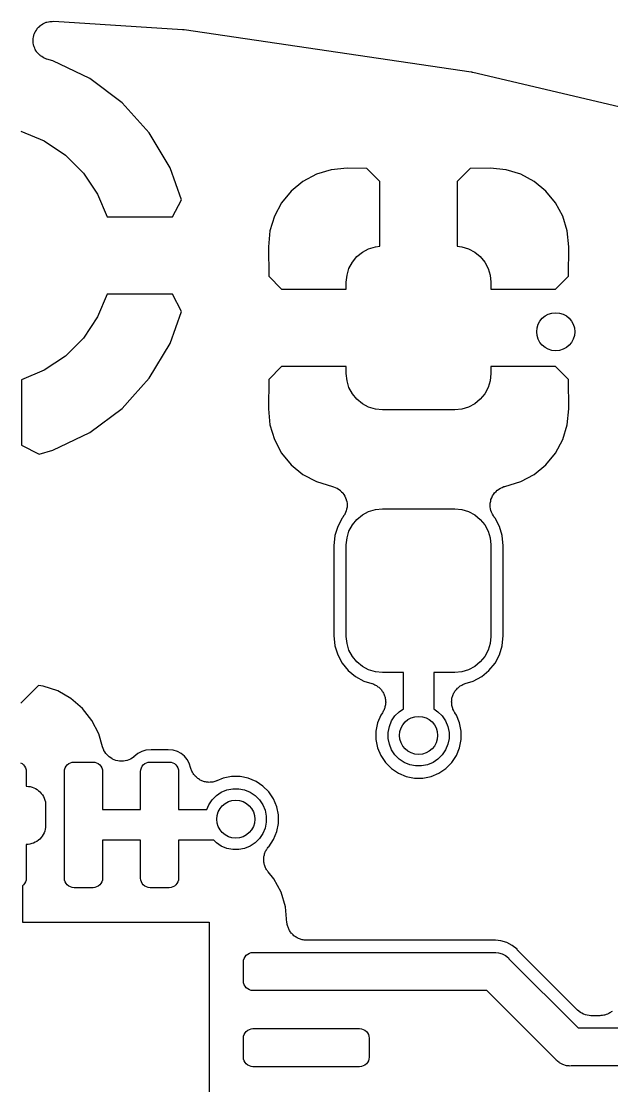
# Model space of a CAD drawing. Extents: x 115.8 to 161.5, y -138.1 to -92.5.
# Drawn here: x 139.99 to 143.87, y -99.45 to -92.46 of the extents above; entities that cross this region are included whole.
import ezdxf

# ---------------------------------------------------------------- set-up
doc = ezdxf.new("R2010")
doc.units = 0
doc.layers.add('BLACK', color=7, linetype='CONTINUOUS')

msp = doc.modelspace()

# ---------------------------------------------------------------- linework, layer by layer
at = {"layer": 'BLACK', "linetype": 'CONTINUOUS'}
for p, q in [((140.091, -92.5198), (140.096, -92.5113)), ((140.096, -92.5113), (140.097, -92.5096)), ((140.097, -92.5096), (140.099, -92.5077)), ((140.099, -92.5077), (140.106, -92.5006)), ((140.106, -92.5006), (140.113, -92.4932)), ((140.113, -92.4932), (140.115, -92.4918)), ((140.115, -92.4918), (140.116, -92.4902)), ((140.116, -92.4902), (140.125, -92.4846)), ((140.125, -92.4846), (140.133, -92.4788)), ((140.133, -92.4788), (140.135, -92.4778)), ((140.135, -92.4778), (140.137, -92.4765)), ((140.137, -92.4765), (140.146, -92.4727)), ((140.146, -92.4727), (140.156, -92.4685)), ((140.156, -92.4685), (140.158, -92.468)), ((140.158, -92.468), (140.16, -92.4671)), ((140.16, -92.4671), (140.17, -92.4652)), ((140.17, -92.4652), (140.18, -92.4629)), ((140.18, -92.4629), (140.182, -92.4628)), ((140.182, -92.4628), (140.184, -92.4623)), ((140.184, -92.4623), (140.194, -92.4624)), ((140.194, -92.4624), (140.205, -92.462)), ((140.205, -92.462), (141.051, -92.5152)), ((141.051, -92.5152), (141.052, -92.5154)), ((141.052, -92.5154), (141.057, -92.5161)), ((141.057, -92.5161), (141.061, -92.5163)), ((141.061, -92.5163), (142.946, -92.7947)), ((140.07, -92.5753), (140.072, -92.5654)), ((140.07, -92.5776), (140.07, -92.5753)), ((140.07, -92.5799), (140.07, -92.5776)), ((140.07, -92.59), (140.07, -92.5799)), ((140.072, -92.5654), (140.074, -92.5554)), ((140.074, -92.5554), (140.075, -92.5533)), ((140.075, -92.551), (140.079, -92.5417)), ((140.075, -92.5533), (140.075, -92.551)), ((140.079, -92.5417), (140.083, -92.5323)), ((140.083, -92.5323), (140.084, -92.5303)), ((140.084, -92.5303), (140.085, -92.5282)), ((140.085, -92.5282), (140.091, -92.5198)), ((140.07, -92.6001), (140.07, -92.59)), ((140.07, -92.6024), (140.07, -92.6001)), ((140.071, -92.6047), (140.07, -92.6024)), ((140.073, -92.6145), (140.071, -92.6047)), ((140.075, -92.6244), (140.073, -92.6145)), ((140.076, -92.6266), (140.075, -92.6244)), ((140.076, -92.6288), (140.076, -92.6266)), ((140.08, -92.6381), (140.076, -92.6288)), ((140.084, -92.6474), (140.08, -92.6381)), ((140.085, -92.6494), (140.084, -92.6474)), ((140.086, -92.6515), (140.085, -92.6494)), ((140.092, -92.6597), (140.086, -92.6515)), ((140.097, -92.6682), (140.092, -92.6597)), ((140.099, -92.6699), (140.097, -92.6682)), ((140.1, -92.6717), (140.099, -92.6699)), ((140.108, -92.6787), (140.1, -92.6717)), ((140.115, -92.6859), (140.108, -92.6787)), ((140.117, -92.6872), (140.115, -92.6859)), ((140.118, -92.6888), (140.117, -92.6872)), ((140.127, -92.6942), (140.118, -92.6888)), ((140.135, -92.7), (140.127, -92.6942)), ((140.137, -92.7009), (140.135, -92.7)), ((140.139, -92.7021), (140.137, -92.7009)), ((140.149, -92.7058), (140.139, -92.7021)), ((140.158, -92.7098), (140.149, -92.7058)), ((140.16, -92.7103), (140.158, -92.7098)), ((140.198, -92.7219), (140.16, -92.7103)), ((140.441, -92.8376), (140.198, -92.7219)), ((142.946, -92.7947), (142.948, -92.7949)), ((142.948, -92.7949), (142.952, -92.7961)), ((142.952, -92.7961), (142.956, -92.7966)), ((142.956, -92.7966), (144.713, -93.2086)), ((140.654, -92.9967), (140.441, -92.8376)), ((140.832, -93.1944), (140.654, -92.9967)), ((139.988, -93.1827), (140.143, -93.2467)), ((140.969, -93.423), (140.832, -93.1944)), ((140.143, -93.2467), (140.282, -93.3398)), ((140.282, -93.3398), (140.4, -93.4582)), ((141.043, -93.6332), (140.969, -93.423)), ((140.4, -93.4582), (140.493, -93.5974)), ((141.93, -93.4659), (141.841, -93.5131)), ((142.025, -93.4368), (141.93, -93.4659)), ((142.13, -93.4265), (142.025, -93.4368)), ((142.261, -93.4286), (142.13, -93.4265)), ((142.346, -93.5139), (142.261, -93.4286)), ((142.939, -93.4286), (142.854, -93.5139)), ((143.07, -93.4265), (142.939, -93.4286)), ((143.175, -93.4368), (143.07, -93.4265)), ((143.27, -93.4659), (143.175, -93.4368)), ((143.359, -93.5131), (143.27, -93.4659)), ((141.841, -93.5131), (141.764, -93.5766)), ((142.346, -93.9391), (142.346, -93.5139)), ((142.854, -93.5139), (142.854, -93.9391)), ((143.436, -93.5766), (143.359, -93.5131)), ((140.493, -93.5974), (140.555, -93.746)), ((140.984, -93.746), (141.043, -93.6332)), ((141.764, -93.5766), (141.701, -93.6539)), ((143.499, -93.6539), (143.436, -93.5766)), ((141.701, -93.6539), (141.653, -93.7422)), ((143.547, -93.7422), (143.499, -93.6539)), ((140.555, -93.746), (140.984, -93.746)), ((141.653, -93.7422), (141.624, -93.8379)), ((143.576, -93.8379), (143.547, -93.7422)), ((141.624, -93.8379), (141.614, -93.943)), ((143.586, -93.943), (143.576, -93.8379)), ((141.614, -93.943), (141.616, -94.136)), ((142.195, -94.0071), (142.231, -93.9775)), ((142.231, -93.9775), (142.272, -93.9556)), ((142.272, -93.9556), (142.316, -93.9421)), ((142.316, -93.9421), (142.346, -93.9391)), ((142.854, -93.9391), (142.884, -93.9421)), ((142.884, -93.9421), (142.928, -93.9556)), ((142.928, -93.9556), (142.969, -93.9775)), ((142.969, -93.9775), (143.005, -94.0071)), ((143.584, -94.136), (143.586, -93.943)), ((142.143, -94.0841), (142.165, -94.0431)), ((142.165, -94.0431), (142.195, -94.0071)), ((143.005, -94.0071), (143.035, -94.0431)), ((143.035, -94.0431), (143.057, -94.0841)), ((142.13, -94.1287), (142.143, -94.0841)), ((143.057, -94.0841), (143.07, -94.1287)), ((141.616, -94.136), (141.701, -94.221)), ((142.125, -94.175), (142.13, -94.1287)), ((142.125, -94.221), (142.125, -94.175)), ((143.07, -94.1287), (143.075, -94.175)), ((143.075, -94.175), (143.075, -94.221)), ((143.499, -94.221), (143.584, -94.136)), ((140.555, -94.254), (140.493, -94.4026)), ((140.984, -94.254), (140.555, -94.254)), ((141.043, -94.3668), (140.984, -94.254)), ((141.701, -94.221), (142.125, -94.221)), ((143.075, -94.221), (143.499, -94.221)), ((140.493, -94.4026), (140.4, -94.5418)), ((140.969, -94.577), (141.043, -94.3668)), ((140.4, -94.5418), (140.282, -94.6602)), ((140.832, -94.8056), (140.969, -94.577)), ((140.282, -94.6602), (140.143, -94.7533)), ((141.701, -94.729), (141.616, -94.814)), ((142.125, -94.729), (141.701, -94.729)), ((142.125, -94.775), (142.125, -94.729)), ((143.075, -94.729), (143.075, -94.775)), ((143.499, -94.729), (143.075, -94.729)), ((143.584, -94.814), (143.499, -94.729)), ((140.143, -94.7533), (139.994, -94.8148)), ((139.994, -94.8148), (139.994, -95.2436)), ((140.723, -94.9274), (140.832, -94.8056)), ((141.616, -94.814), (141.614, -95.007)), ((142.13, -94.8213), (142.125, -94.775)), ((142.143, -94.8659), (142.13, -94.8213)), ((143.07, -94.8213), (143.057, -94.8659)), ((143.075, -94.775), (143.07, -94.8213)), ((143.586, -95.007), (143.584, -94.814)), ((142.165, -94.9069), (142.143, -94.8659)), ((143.057, -94.8659), (143.035, -94.9069)), ((140.654, -95.0033), (140.723, -94.9275)), ((140.723, -94.9275), (140.723, -94.9274)), ((142.195, -94.9429), (142.165, -94.9069)), ((142.231, -94.9725), (142.195, -94.9429)), ((143.005, -94.9429), (142.969, -94.9725)), ((143.035, -94.9069), (143.005, -94.9429)), ((140.441, -95.1624), (140.654, -95.0033)), ((141.614, -95.007), (141.624, -95.1121)), ((142.272, -94.9944), (142.231, -94.9725)), ((142.316, -95.0079), (142.272, -94.9944)), ((142.362, -95.0125), (142.316, -95.0079)), ((142.838, -95.0125), (142.362, -95.0125)), ((142.884, -95.0079), (142.838, -95.0125)), ((142.928, -94.9944), (142.884, -95.0079)), ((142.969, -94.9725), (142.928, -94.9944)), ((143.576, -95.1121), (143.586, -95.007)), ((140.198, -95.2781), (140.441, -95.1624)), ((141.624, -95.1121), (141.653, -95.2078)), ((143.547, -95.2078), (143.576, -95.1121)), ((141.653, -95.2078), (141.701, -95.2961)), ((143.499, -95.2961), (143.547, -95.2078)), ((139.994, -95.2436), (140.11, -95.3048)), ((140.11, -95.3048), (140.198, -95.2781)), ((141.701, -95.2961), (141.764, -95.3734)), ((143.436, -95.3734), (143.499, -95.2961)), ((141.764, -95.3734), (141.841, -95.4369)), ((143.359, -95.4369), (143.436, -95.3734)), ((141.841, -95.4369), (141.93, -95.4841)), ((143.27, -95.4841), (143.359, -95.4369)), ((141.93, -95.4841), (142.035, -95.5161)), ((142.035, -95.5161), (142.041, -95.5174)), ((142.041, -95.5174), (142.042, -95.5175)), ((142.042, -95.5175), (142.042, -95.5176)), ((142.042, -95.5176), (142.053, -95.5224)), ((143.137, -95.5262), (143.149, -95.5216)), ((143.149, -95.5216), (143.16, -95.517)), ((143.16, -95.5169), (143.166, -95.5158)), ((143.16, -95.517), (143.16, -95.5169)), ((143.16, -95.517), (143.16, -95.517)), ((143.166, -95.5158), (143.27, -95.4841)), ((142.053, -95.5224), (142.064, -95.5271)), ((142.064, -95.5271), (142.064, -95.5272)), ((142.064, -95.5272), (142.065, -95.5273)), ((142.065, -95.5273), (142.075, -95.5342)), ((142.075, -95.5342), (142.085, -95.541)), ((142.085, -95.541), (142.085, -95.5412)), ((142.085, -95.5412), (142.085, -95.5414)), ((142.085, -95.5414), (142.094, -95.55)), ((142.094, -95.55), (142.102, -95.5586)), ((142.102, -95.5586), (142.102, -95.5589)), ((142.102, -95.5589), (142.103, -95.5591)), ((142.103, -95.5591), (142.109, -95.5691)), ((142.109, -95.5691), (142.116, -95.5793)), ((142.116, -95.5793), (142.116, -95.5796)), ((142.116, -95.5796), (142.116, -95.5798)), ((142.116, -95.5798), (142.121, -95.5909)), ((142.121, -95.5909), (142.125, -95.6023)), ((143.075, -95.6006), (143.08, -95.5895)), ((143.08, -95.5895), (143.085, -95.5783)), ((143.085, -95.5778), (143.092, -95.5676)), ((143.085, -95.578), (143.085, -95.5778)), ((143.085, -95.5783), (143.085, -95.578)), ((143.092, -95.5676), (143.099, -95.5577)), ((143.099, -95.5573), (143.108, -95.5487)), ((143.099, -95.5575), (143.099, -95.5573)), ((143.099, -95.5577), (143.099, -95.5575)), ((143.108, -95.5487), (143.116, -95.5402)), ((143.116, -95.5401), (143.117, -95.5399)), ((143.116, -95.5402), (143.116, -95.5401)), ((143.117, -95.5399), (143.127, -95.5332)), ((143.127, -95.5332), (143.137, -95.5265)), ((143.137, -95.5264), (143.137, -95.5262)), ((143.137, -95.5265), (143.137, -95.5264)), ((142.125, -95.6023), (142.125, -95.6026)), ((142.125, -95.6026), (142.125, -95.6028)), ((142.125, -95.6028), (142.128, -95.6144)), ((142.13, -95.652), (142.127, -95.6638)), ((142.128, -95.6144), (142.13, -95.6266)), ((142.13, -95.6266), (142.13, -95.6269)), ((142.13, -95.6269), (142.13, -95.6272)), ((142.13, -95.6272), (142.13, -95.6392)), ((142.13, -95.6392), (142.13, -95.6514)), ((142.13, -95.6514), (142.13, -95.6517)), ((142.13, -95.6517), (142.13, -95.652)), ((143.07, -95.6248), (143.073, -95.6131)), ((143.07, -95.6251), (143.07, -95.6248)), ((143.07, -95.6254), (143.07, -95.6251)), ((143.07, -95.6376), (143.07, -95.6254)), ((143.07, -95.6496), (143.07, -95.6376)), ((143.07, -95.6499), (143.07, -95.6496)), ((143.07, -95.6502), (143.07, -95.6499)), ((143.072, -95.6621), (143.07, -95.6502)), ((143.073, -95.6131), (143.075, -95.6011)), ((143.075, -95.6009), (143.075, -95.6006)), ((143.075, -95.6011), (143.075, -95.6009)), ((142.098, -95.7234), (142.069, -95.7783)), ((142.102, -95.7192), (142.098, -95.7234)), ((142.108, -95.7092), (142.102, -95.7192)), ((142.115, -95.6991), (142.108, -95.7092)), ((142.12, -95.6875), (142.115, -95.6986)), ((142.115, -95.6986), (142.115, -95.6988)), ((142.115, -95.6988), (142.115, -95.6991)), ((142.125, -95.6762), (142.12, -95.6875)), ((142.127, -95.6638), (142.125, -95.6757)), ((142.125, -95.6757), (142.125, -95.6759)), ((142.125, -95.6759), (142.125, -95.6762)), ((142.195, -95.7321), (142.231, -95.7025)), ((142.231, -95.7025), (142.272, -95.6806)), ((142.272, -95.6806), (142.316, -95.6671)), ((142.316, -95.6671), (142.362, -95.6625)), ((142.362, -95.6625), (142.838, -95.6625)), ((142.838, -95.6625), (142.884, -95.6671)), ((142.884, -95.6671), (142.928, -95.6806)), ((142.928, -95.6806), (142.969, -95.7025)), ((142.969, -95.7025), (143.005, -95.7321)), ((143.075, -95.674), (143.072, -95.6621)), ((143.075, -95.6743), (143.075, -95.674)), ((143.075, -95.6745), (143.075, -95.6743)), ((143.079, -95.6856), (143.075, -95.6745)), ((143.084, -95.697), (143.079, -95.6856)), ((143.084, -95.6972), (143.084, -95.697)), ((143.084, -95.6975), (143.084, -95.6972)), ((143.091, -95.7076), (143.084, -95.6975)), ((143.097, -95.7178), (143.091, -95.7076)), ((143.098, -95.7182), (143.097, -95.7178)), ((143.098, -95.7183), (143.098, -95.7182)), ((143.098, -95.7182), (143.098, -95.7182)), ((143.098, -95.7192), (143.098, -95.7183)), ((143.102, -95.7234), (143.098, -95.7192)), ((143.131, -95.7783), (143.102, -95.7234)), ((142.069, -95.7783), (142.051, -95.838)), ((142.143, -95.8091), (142.165, -95.7681)), ((142.165, -95.7681), (142.195, -95.7321)), ((143.005, -95.7321), (143.035, -95.7681)), ((143.035, -95.7681), (143.057, -95.8091)), ((143.149, -95.838), (143.131, -95.7783)), ((142.051, -95.838), (142.044, -95.9062)), ((142.125, -95.9), (142.13, -95.8537)), ((142.13, -95.8537), (142.143, -95.8091)), ((143.057, -95.8091), (143.07, -95.8537)), ((143.07, -95.8537), (143.075, -95.9)), ((143.156, -95.9062), (143.149, -95.838)), ((142.044, -95.9062), (142.044, -96.4938)), ((142.125, -96.5), (142.125, -95.9)), ((143.075, -95.9), (143.075, -96.5)), ((143.156, -96.4938), (143.156, -95.9062)), ((142.044, -96.4938), (142.051, -96.562)), ((142.13, -96.5463), (142.125, -96.5)), ((143.075, -96.5), (143.07, -96.5463)), ((143.149, -96.562), (143.156, -96.4938)), ((142.051, -96.562), (142.069, -96.6216)), ((142.143, -96.5909), (142.13, -96.5463)), ((143.07, -96.5463), (143.057, -96.5909)), ((143.131, -96.6216), (143.149, -96.562)), ((142.069, -96.6216), (142.098, -96.6766)), ((142.165, -96.6319), (142.143, -96.5909)), ((142.195, -96.6679), (142.165, -96.6319)), ((143.035, -96.6319), (143.005, -96.6679)), ((143.057, -96.5909), (143.035, -96.6319)), ((143.102, -96.6766), (143.131, -96.6216)), ((142.098, -96.6766), (142.138, -96.7248)), ((142.231, -96.6975), (142.195, -96.6679)), ((142.272, -96.7194), (142.231, -96.6975)), ((142.969, -96.6975), (142.928, -96.7194)), ((143.005, -96.6679), (142.969, -96.6975)), ((143.062, -96.7248), (143.102, -96.6766)), ((142.138, -96.7248), (142.186, -96.7643)), ((142.186, -96.7643), (142.241, -96.7937)), ((142.316, -96.7329), (142.272, -96.7194)), ((142.362, -96.7375), (142.316, -96.7329)), ((142.5, -96.7375), (142.362, -96.7375)), ((142.5, -96.9763), (142.5, -96.7375)), ((142.838, -96.7375), (142.7, -96.7375)), ((142.7, -96.7375), (142.7, -96.9763)), ((142.884, -96.7329), (142.838, -96.7375)), ((142.928, -96.7194), (142.884, -96.7329)), ((142.959, -96.7937), (143.014, -96.7643)), ((143.014, -96.7643), (143.062, -96.7248)), ((140.105, -96.8232), (139.99, -96.9386)), ((140.136, -96.8269), (140.105, -96.8232)), ((140.231, -96.858), (140.136, -96.8269)), ((142.241, -96.7937), (142.294, -96.8097)), ((142.294, -96.8097), (142.295, -96.8102)), ((142.295, -96.8102), (142.301, -96.8125)), ((142.301, -96.8125), (142.306, -96.8143)), ((142.306, -96.8143), (142.312, -96.8174)), ((142.312, -96.8174), (142.318, -96.82)), ((142.318, -96.82), (142.323, -96.8233)), ((142.323, -96.8233), (142.328, -96.8261)), ((142.328, -96.8261), (142.333, -96.8303)), ((142.333, -96.8303), (142.338, -96.834)), ((142.338, -96.834), (142.343, -96.8382)), ((142.343, -96.8382), (142.347, -96.842)), ((142.347, -96.842), (142.351, -96.8471)), ((142.351, -96.8471), (142.356, -96.8518)), ((142.845, -96.8504), (142.85, -96.8457)), ((142.85, -96.8457), (142.854, -96.8407)), ((142.854, -96.8407), (142.859, -96.837)), ((142.859, -96.837), (142.863, -96.8329)), ((142.863, -96.8329), (142.868, -96.8293)), ((142.868, -96.8293), (142.873, -96.8251)), ((142.873, -96.8251), (142.879, -96.8224)), ((142.879, -96.8224), (142.884, -96.8192)), ((142.884, -96.8192), (142.89, -96.8166)), ((142.89, -96.8166), (142.895, -96.8136)), ((142.895, -96.8136), (142.901, -96.8119)), ((142.901, -96.8119), (142.906, -96.8097)), ((142.906, -96.8097), (142.959, -96.7937)), ((140.318, -96.9072), (140.231, -96.858)), ((140.394, -96.9725), (140.318, -96.9072)), ((142.356, -96.8518), (142.359, -96.8567)), ((142.359, -96.8567), (142.363, -96.8612)), ((142.363, -96.8612), (142.366, -96.867)), ((142.366, -96.867), (142.369, -96.8725)), ((142.369, -96.8725), (142.372, -96.8779)), ((142.372, -96.8779), (142.374, -96.8831)), ((142.374, -96.8831), (142.376, -96.8894)), ((142.376, -96.8894), (142.379, -96.8955)), ((142.379, -96.8955), (142.38, -96.9013)), ((142.38, -96.9013), (142.381, -96.9069)), ((142.381, -96.9069), (142.382, -96.9134)), ((142.382, -96.9134), (142.383, -96.9199)), ((142.817, -96.9181), (142.818, -96.9117)), ((142.817, -96.924), (142.817, -96.9181)), ((142.818, -96.9117), (142.819, -96.9051)), ((142.819, -96.9051), (142.821, -96.8996)), ((142.821, -96.8996), (142.822, -96.8938)), ((142.822, -96.8938), (142.824, -96.8878)), ((142.824, -96.8878), (142.826, -96.8815)), ((142.826, -96.8815), (142.829, -96.8763)), ((142.829, -96.8763), (142.832, -96.871)), ((142.832, -96.871), (142.835, -96.8655)), ((142.835, -96.8655), (142.838, -96.8597)), ((142.838, -96.8597), (142.842, -96.8552)), ((142.842, -96.8552), (142.845, -96.8504)), ((140.456, -97.0513), (140.394, -96.9725)), ((142.371, -96.9857), (142.368, -96.9918)), ((142.374, -96.9799), (142.371, -96.9857)), ((142.376, -96.9743), (142.374, -96.9799)), ((142.378, -96.9689), (142.376, -96.9743)), ((142.379, -96.9625), (142.378, -96.9689)), ((142.381, -96.9562), (142.379, -96.9625)), ((142.382, -96.9504), (142.381, -96.9562)), ((142.383, -96.9447), (142.382, -96.9504)), ((142.383, -96.9199), (142.383, -96.9257)), ((142.383, -96.9257), (142.384, -96.9315)), ((142.384, -96.9315), (142.383, -96.9381)), ((142.383, -96.9381), (142.383, -96.9447)), ((142.473, -96.9946), (142.5, -96.9763)), ((142.7, -96.9763), (142.727, -96.9946)), ((142.816, -96.9298), (142.817, -96.924)), ((142.817, -96.9363), (142.816, -96.9298)), ((142.817, -96.9429), (142.817, -96.9363)), ((142.818, -96.9486), (142.817, -96.9429)), ((142.818, -96.9545), (142.818, -96.9486)), ((142.82, -96.9608), (142.818, -96.9545)), ((142.822, -96.9672), (142.82, -96.9608)), ((142.824, -96.9726), (142.822, -96.9672)), ((142.825, -96.9783), (142.824, -96.9726)), ((142.828, -96.9841), (142.825, -96.9783)), ((142.831, -96.9902), (142.828, -96.9841)), ((140.501, -97.1406), (140.456, -97.0513)), ((142.352, -97.0174), (142.331, -97.0683)), ((142.362, -97.0018), (142.352, -97.0174)), ((142.365, -96.9966), (142.362, -97.0018)), ((142.368, -96.9918), (142.365, -96.9966)), ((142.408, -97.0917), (142.423, -97.0553)), ((142.423, -97.0553), (142.445, -97.0225)), ((142.445, -97.0225), (142.473, -96.9946)), ((142.727, -96.9946), (142.755, -97.0225)), ((142.755, -97.0225), (142.777, -97.0553)), ((142.777, -97.0553), (142.792, -97.0917)), ((142.834, -96.9951), (142.831, -96.9902)), ((142.837, -97.0003), (142.834, -96.9951)), ((142.838, -97.0018), (142.837, -97.0003)), ((142.848, -97.0174), (142.838, -97.0018)), ((142.869, -97.0683), (142.848, -97.0174)), ((142.331, -97.0683), (142.32, -97.1224)), ((142.32, -97.1224), (142.32, -97.1776)), ((142.4, -97.1303), (142.408, -97.0917)), ((142.792, -97.0917), (142.8, -97.1303)), ((142.88, -97.1224), (142.869, -97.0683)), ((142.88, -97.1776), (142.88, -97.1224)), ((140.524, -97.2244), (140.501, -97.1406)), ((142.32, -97.1776), (142.331, -97.2317)), ((142.4, -97.1697), (142.4, -97.1303)), ((142.408, -97.2083), (142.4, -97.1697)), ((142.8, -97.1697), (142.792, -97.2083)), ((142.8, -97.1303), (142.8, -97.1697)), ((142.869, -97.2317), (142.88, -97.1776)), ((140.525, -97.2251), (140.524, -97.2244)), ((140.525, -97.2259), (140.525, -97.2251)), ((140.529, -97.2367), (140.525, -97.2259)), ((140.533, -97.2476), (140.529, -97.2367)), ((140.534, -97.2482), (140.533, -97.2476)), ((140.534, -97.2489), (140.534, -97.2482)), ((140.54, -97.2587), (140.534, -97.2489)), ((140.547, -97.2685), (140.54, -97.2587)), ((140.547, -97.269), (140.547, -97.2685)), ((140.758, -97.2687), (140.731, -97.2913)), ((140.783, -97.2555), (140.758, -97.2687)), ((140.81, -97.2474), (140.783, -97.2555)), ((140.844, -97.244), (140.81, -97.2474)), ((140.956, -97.244), (140.844, -97.244)), ((140.99, -97.2474), (140.956, -97.244)), ((141.017, -97.2555), (140.99, -97.2474)), ((141.042, -97.2687), (141.017, -97.2555)), ((141.064, -97.2865), (141.042, -97.2687)), ((142.331, -97.2317), (142.352, -97.2826)), ((142.423, -97.2447), (142.408, -97.2083)), ((142.445, -97.2775), (142.423, -97.2447)), ((142.777, -97.2447), (142.755, -97.2775)), ((142.792, -97.2083), (142.777, -97.2447)), ((142.848, -97.2826), (142.869, -97.2317)), ((139.986, -97.3298), (139.997, -97.3355)), ((139.997, -97.3355), (140.007, -97.3433)), ((140.293, -97.3433), (140.303, -97.3355)), ((140.303, -97.3355), (140.314, -97.3298)), ((140.314, -97.3298), (140.325, -97.3262)), ((140.325, -97.3262), (140.338, -97.325)), ((140.338, -97.325), (140.463, -97.325)), ((140.463, -97.325), (140.475, -97.3262)), ((140.475, -97.3262), (140.486, -97.3298)), ((140.486, -97.3298), (140.497, -97.3355)), ((140.497, -97.3355), (140.507, -97.3433)), ((140.547, -97.2697), (140.547, -97.269)), ((140.556, -97.278), (140.547, -97.2697)), ((140.564, -97.2865), (140.556, -97.278)), ((140.564, -97.2869), (140.564, -97.2865)), ((140.565, -97.2874), (140.564, -97.2869)), ((140.566, -97.2886), (140.565, -97.2874)), ((140.569, -97.2913), (140.566, -97.2886)), ((140.579, -97.2979), (140.569, -97.2913)), ((140.589, -97.3046), (140.579, -97.2979)), ((140.59, -97.3048), (140.589, -97.3046)), ((140.59, -97.3051), (140.59, -97.3048)), ((140.601, -97.3096), (140.59, -97.3051)), ((140.612, -97.3143), (140.601, -97.3096)), ((140.612, -97.3144), (140.612, -97.3143)), ((140.613, -97.3146), (140.612, -97.3144)), ((140.625, -97.3169), (140.613, -97.3146)), ((140.636, -97.3194), (140.625, -97.3169)), ((140.637, -97.3194), (140.636, -97.3194)), ((140.637, -97.3195), (140.637, -97.3194)), ((140.649, -97.3195), (140.637, -97.3195)), ((140.661, -97.3197), (140.649, -97.3195)), ((140.662, -97.3196), (140.661, -97.3197)), ((140.674, -97.3173), (140.662, -97.3196)), ((140.662, -97.3196), (140.662, -97.3196)), ((140.685, -97.3151), (140.674, -97.3173)), ((140.686, -97.3149), (140.685, -97.3151)), ((140.697, -97.3103), (140.686, -97.3148)), ((140.686, -97.3148), (140.686, -97.3149)), ((140.708, -97.3059), (140.697, -97.3103)), ((140.709, -97.3056), (140.708, -97.3059)), ((140.719, -97.2989), (140.709, -97.3054)), ((140.709, -97.3054), (140.709, -97.3056)), ((140.729, -97.2924), (140.719, -97.2989)), ((140.73, -97.2918), (140.729, -97.2924)), ((140.731, -97.2913), (140.73, -97.2918)), ((140.73, -97.2918), (140.73, -97.2918)), ((140.73, -97.2918), (140.73, -97.2918)), ((140.793, -97.3433), (140.803, -97.3355)), ((140.803, -97.3355), (140.814, -97.3298)), ((140.814, -97.3298), (140.825, -97.3262)), ((140.825, -97.3262), (140.838, -97.325)), ((140.838, -97.325), (140.963, -97.325)), ((140.963, -97.325), (140.975, -97.3262)), ((140.975, -97.3262), (140.986, -97.3298)), ((140.986, -97.3298), (140.997, -97.3355)), ((140.997, -97.3355), (141.007, -97.3433)), ((141.081, -97.3081), (141.064, -97.2865)), ((141.095, -97.3328), (141.081, -97.3081)), ((141.105, -97.3681), (141.095, -97.3328)), ((142.352, -97.2826), (142.383, -97.3285)), ((142.383, -97.3285), (142.422, -97.3675)), ((142.473, -97.3053), (142.445, -97.2775)), ((142.505, -97.3272), (142.473, -97.3053)), ((142.542, -97.3423), (142.505, -97.3272)), ((142.695, -97.3272), (142.658, -97.3423)), ((142.727, -97.3053), (142.695, -97.3272)), ((142.755, -97.2775), (142.727, -97.3053)), ((142.778, -97.3675), (142.817, -97.3285)), ((142.817, -97.3285), (142.848, -97.2826)), ((140.007, -97.3433), (140.014, -97.3528)), ((140.014, -97.3528), (140.02, -97.3636)), ((140.02, -97.3636), (140.024, -97.3753)), ((140.024, -97.3753), (140.025, -97.3875)), ((140.025, -97.3875), (140.025, -97.4835)), ((140.275, -97.3875), (140.276, -97.3753)), ((140.275, -98.0875), (140.275, -97.3875)), ((140.276, -97.3753), (140.28, -97.3636)), ((140.28, -97.3636), (140.286, -97.3528)), ((140.286, -97.3528), (140.293, -97.3433)), ((140.507, -97.3433), (140.514, -97.3528)), ((140.514, -97.3528), (140.52, -97.3636)), ((140.52, -97.3636), (140.524, -97.3753)), ((140.524, -97.3753), (140.525, -97.3875)), ((140.525, -97.3875), (140.525, -97.6375)), ((140.775, -97.3875), (140.776, -97.3753)), ((140.775, -97.6375), (140.775, -97.3875)), ((140.776, -97.3753), (140.78, -97.3636)), ((140.78, -97.3636), (140.786, -97.3528)), ((140.786, -97.3528), (140.793, -97.3433)), ((141.007, -97.3433), (141.014, -97.3528)), ((141.014, -97.3528), (141.02, -97.3636)), ((141.02, -97.3636), (141.024, -97.3753)), ((141.024, -97.3753), (141.025, -97.3875)), ((141.025, -97.3875), (141.025, -97.6375)), ((141.107, -97.3734), (141.105, -97.3681)), ((141.109, -97.379), (141.107, -97.3734)), ((141.112, -97.3849), (141.109, -97.379)), ((141.115, -97.391), (141.112, -97.3849)), ((141.118, -97.3958), (141.115, -97.391)), ((141.121, -97.401), (141.118, -97.3958)), ((141.125, -97.4061), (141.121, -97.401)), ((141.128, -97.4116), (141.125, -97.4061)), ((142.422, -97.3675), (142.467, -97.3981)), ((142.467, -97.3981), (142.518, -97.4192)), ((142.58, -97.35), (142.542, -97.3423)), ((142.62, -97.35), (142.58, -97.35)), ((142.658, -97.3423), (142.62, -97.35)), ((142.682, -97.4192), (142.733, -97.3981)), ((142.733, -97.3981), (142.778, -97.3675)), ((141.133, -97.4157), (141.128, -97.4116)), ((141.136, -97.4202), (141.133, -97.4157)), ((141.141, -97.4245), (141.136, -97.4202)), ((141.146, -97.4292), (141.141, -97.4245)), ((141.151, -97.4324), (141.146, -97.4292)), ((141.155, -97.4361), (141.151, -97.4324)), ((141.161, -97.4393), (141.155, -97.4361)), ((141.166, -97.443), (141.161, -97.4393)), ((141.172, -97.4453), (141.166, -97.443)), ((141.177, -97.448), (141.172, -97.4453)), ((141.183, -97.45), (141.177, -97.448)), ((141.189, -97.4526), (141.183, -97.45)), ((141.195, -97.4538), (141.189, -97.4526)), ((141.201, -97.4555), (141.195, -97.4538)), ((141.207, -97.4562), (141.201, -97.4555)), ((141.214, -97.4576), (141.207, -97.4562)), ((141.219, -97.4576), (141.214, -97.4576)), ((141.225, -97.4582), (141.219, -97.4576)), ((141.232, -97.4577), (141.225, -97.4582)), ((141.238, -97.4577), (141.232, -97.4577)), ((141.244, -97.4566), (141.238, -97.4577)), ((141.25, -97.4561), (141.244, -97.4566)), ((141.256, -97.4543), (141.25, -97.4561)), ((141.263, -97.453), (141.256, -97.4543)), ((141.268, -97.4508), (141.263, -97.453)), ((141.274, -97.4492), (141.268, -97.4508)), ((141.275, -97.4486), (141.274, -97.4492)), ((141.318, -97.4308), (141.275, -97.4486)), ((141.372, -97.42), (141.318, -97.4308)), ((141.428, -97.42), (141.372, -97.42)), ((141.482, -97.4308), (141.428, -97.42)), ((141.533, -97.4519), (141.482, -97.4308)), ((141.578, -97.4825), (141.533, -97.4519)), ((142.518, -97.4192), (142.572, -97.43)), ((142.572, -97.43), (142.628, -97.43)), ((142.628, -97.43), (142.682, -97.4192)), ((140.025, -97.4835), (140.026, -97.4835)), ((140.026, -97.4835), (140.026, -97.4835)), ((140.026, -97.4835), (140.026, -97.4835)), ((140.026, -97.4835), (140.027, -97.4835)), ((140.027, -97.4835), (140.039, -97.4848)), ((140.039, -97.4848), (140.051, -97.4861)), ((140.051, -97.4861), (140.051, -97.4862)), ((140.051, -97.4862), (140.051, -97.4863)), ((140.051, -97.4863), (140.063, -97.4899)), ((140.063, -97.4899), (140.074, -97.4934)), ((140.074, -97.4934), (140.075, -97.4936)), ((140.075, -97.4936), (140.075, -97.4938)), ((140.075, -97.4938), (140.085, -97.4995)), ((140.085, -97.4995), (140.096, -97.5052)), ((140.096, -97.5052), (140.096, -97.5055)), ((140.096, -97.5055), (140.097, -97.5057)), ((140.097, -97.5057), (140.106, -97.5134)), ((140.106, -97.5134), (140.115, -97.521)), ((140.115, -97.521), (140.115, -97.5214)), ((140.115, -97.5214), (140.116, -97.5216)), ((140.116, -97.5216), (140.123, -97.531)), ((140.123, -97.531), (140.131, -97.5402)), ((140.131, -97.5402), (140.131, -97.5406)), ((140.131, -97.5406), (140.131, -97.541)), ((140.131, -97.541), (140.137, -97.5516)), ((141.245, -97.5725), (141.273, -97.5446)), ((141.273, -97.5446), (141.305, -97.5228)), ((141.305, -97.5228), (141.342, -97.5077)), ((141.342, -97.5077), (141.38, -97.5)), ((141.38, -97.5), (141.42, -97.5)), ((141.42, -97.5), (141.458, -97.5077)), ((141.458, -97.5077), (141.495, -97.5228)), ((141.495, -97.5228), (141.527, -97.5446)), ((141.527, -97.5446), (141.555, -97.5725)), ((141.617, -97.5215), (141.578, -97.4825)), ((141.648, -97.5674), (141.617, -97.5215)), ((140.137, -97.5516), (140.142, -97.5621)), ((140.142, -97.5621), (140.143, -97.5625)), ((140.143, -97.5625), (140.143, -97.5629)), ((140.143, -97.5629), (140.146, -97.5744)), ((140.146, -97.5744), (140.15, -97.5858)), ((140.15, -97.5858), (140.15, -97.5863)), ((140.15, -97.5863), (140.15, -97.5867)), ((140.15, -97.5867), (140.151, -97.5986)), ((140.151, -97.5986), (140.152, -97.6105)), ((140.152, -97.6105), (140.152, -97.7395)), ((141.209, -97.6375), (141.223, -97.6053)), ((141.223, -97.6053), (141.245, -97.5725)), ((141.555, -97.5725), (141.577, -97.6053)), ((141.577, -97.6053), (141.592, -97.6417)), ((141.669, -97.6183), (141.648, -97.5674)), ((140.525, -97.6375), (140.775, -97.6375)), ((141.025, -97.6375), (141.209, -97.6375)), ((141.592, -97.6417), (141.6, -97.6803)), ((141.6, -97.6803), (141.6, -97.7197)), ((141.68, -97.6724), (141.669, -97.6183)), ((141.68, -97.7276), (141.68, -97.6724)), ((140.151, -97.7539), (140.149, -97.7657)), ((140.152, -97.7413), (140.151, -97.7539)), ((140.152, -97.7395), (140.152, -97.7411)), ((140.152, -97.7411), (140.152, -97.7411)), ((140.152, -97.7411), (140.152, -97.7411)), ((140.152, -97.7411), (140.152, -97.7413)), ((141.6, -97.7197), (141.592, -97.7583)), ((141.669, -97.7817), (141.68, -97.7276)), ((140.122, -97.8206), (140.114, -97.8301)), ((140.13, -97.8112), (140.122, -97.8206)), ((140.136, -97.8006), (140.13, -97.8111)), ((140.13, -97.8111), (140.13, -97.8112)), ((140.13, -97.8112), (140.13, -97.8112)), ((140.142, -97.7895), (140.136, -97.8006)), ((140.146, -97.7776), (140.142, -97.7894)), ((140.142, -97.7894), (140.142, -97.7894)), ((140.142, -97.7894), (140.142, -97.7895)), ((140.149, -97.7659), (140.146, -97.7776)), ((140.149, -97.7657), (140.149, -97.7658)), ((140.149, -97.7658), (140.149, -97.7659)), ((141.555, -97.8275), (141.527, -97.8554)), ((141.577, -97.7947), (141.555, -97.8275)), ((141.592, -97.7583), (141.577, -97.7947)), ((141.648, -97.8326), (141.669, -97.7817)), ((140.037, -97.8653), (140.025, -97.8664)), ((140.025, -97.8664), (140.025, -98.0875)), ((140.049, -97.8642), (140.037, -97.8653)), ((140.061, -97.8606), (140.049, -97.8642)), ((140.049, -97.8642), (140.049, -97.8642)), ((140.049, -97.8642), (140.049, -97.8642)), ((140.073, -97.8572), (140.061, -97.8606)), ((140.084, -97.8514), (140.073, -97.8572)), ((140.073, -97.8572), (140.073, -97.8572)), ((140.073, -97.8572), (140.073, -97.8572)), ((140.095, -97.8458), (140.084, -97.8514)), ((140.104, -97.838), (140.095, -97.8457)), ((140.095, -97.8457), (140.095, -97.8457)), ((140.095, -97.8457), (140.095, -97.8458)), ((140.114, -97.8302), (140.104, -97.838)), ((140.114, -97.8301), (140.114, -97.8302)), ((140.114, -97.8302), (140.114, -97.8302)), ((140.775, -97.8375), (140.525, -97.8375)), ((140.525, -97.8375), (140.525, -98.0875)), ((140.775, -98.0875), (140.775, -97.8375)), ((141.255, -97.8375), (141.025, -97.8375)), ((141.025, -97.8375), (141.025, -98.0875)), ((141.273, -97.8554), (141.255, -97.8375)), ((141.305, -97.8772), (141.273, -97.8554)), ((141.342, -97.8923), (141.305, -97.8772)), ((141.38, -97.9), (141.342, -97.8923)), ((141.458, -97.8923), (141.42, -97.9)), ((141.495, -97.8772), (141.458, -97.8923)), ((141.527, -97.8554), (141.495, -97.8772)), ((141.602, -97.8997), (141.605, -97.8947)), ((141.605, -97.8947), (141.609, -97.8895)), ((141.609, -97.8895), (141.613, -97.884)), ((141.613, -97.884), (141.616, -97.8808)), ((141.616, -97.8808), (141.648, -97.8326)), ((141.42, -97.9), (141.38, -97.9)), ((141.583, -97.9649), (141.584, -97.9582)), ((141.584, -97.9706), (141.583, -97.9649)), ((141.584, -97.9516), (141.585, -97.9459)), ((141.584, -97.9582), (141.584, -97.9516)), ((141.585, -97.9459), (141.586, -97.9402)), ((141.586, -97.9402), (141.588, -97.9338)), ((141.588, -97.9338), (141.589, -97.9273)), ((141.589, -97.9273), (141.591, -97.922)), ((141.591, -97.922), (141.593, -97.9165)), ((141.593, -97.9165), (141.596, -97.9106)), ((141.596, -97.9106), (141.599, -97.9045)), ((141.599, -97.9045), (141.602, -97.8997)), ((141.584, -97.9763), (141.584, -97.9706)), ((141.585, -97.9829), (141.584, -97.9763)), ((141.586, -97.9896), (141.585, -97.9829)), ((141.587, -97.9951), (141.586, -97.9896)), ((141.588, -98.0007), (141.587, -97.9951)), ((141.591, -98.0069), (141.588, -98.0007)), ((141.593, -98.0133), (141.591, -98.0069)), ((141.595, -98.0184), (141.593, -98.0133)), ((141.597, -98.0237), (141.595, -98.0184)), ((141.601, -98.0293), (141.597, -98.0237)), ((141.604, -98.0352), (141.601, -98.0293)), ((141.608, -98.0397), (141.604, -98.0352)), ((140.024, -98.0997), (140.02, -98.1114)), ((140.025, -98.0875), (140.024, -98.0997)), ((140.276, -98.0997), (140.275, -98.0875)), ((140.28, -98.1114), (140.276, -98.0997)), ((140.524, -98.0997), (140.52, -98.1114)), ((140.525, -98.0875), (140.524, -98.0997)), ((140.776, -98.0997), (140.775, -98.0875)), ((140.78, -98.1114), (140.776, -98.0997)), ((141.024, -98.0997), (141.02, -98.1114)), ((141.025, -98.0875), (141.024, -98.0997)), ((141.611, -98.0445), (141.608, -98.0397)), ((141.612, -98.0459), (141.611, -98.0445)), ((141.649, -98.0914), (141.612, -98.0459)), ((141.697, -98.1797), (141.649, -98.0914)), ((140.007, -98.1317), (140, -98.1372)), ((140, -98.1372), (140, -98.375)), ((140.014, -98.1222), (140.007, -98.1317)), ((140.02, -98.1114), (140.014, -98.1222)), ((140.286, -98.1222), (140.28, -98.1114)), ((140.293, -98.1317), (140.286, -98.1222)), ((140.303, -98.1395), (140.293, -98.1317)), ((140.314, -98.1452), (140.303, -98.1395)), ((140.325, -98.1488), (140.314, -98.1452)), ((140.338, -98.15), (140.325, -98.1488)), ((140.463, -98.15), (140.338, -98.15)), ((140.475, -98.1488), (140.463, -98.15)), ((140.486, -98.1452), (140.475, -98.1488)), ((140.497, -98.1395), (140.486, -98.1452)), ((140.507, -98.1317), (140.497, -98.1395)), ((140.514, -98.1222), (140.507, -98.1317)), ((140.52, -98.1114), (140.514, -98.1222)), ((140.786, -98.1222), (140.78, -98.1114)), ((140.793, -98.1317), (140.786, -98.1222)), ((140.803, -98.1395), (140.793, -98.1317)), ((140.814, -98.1452), (140.803, -98.1395)), ((140.825, -98.1488), (140.814, -98.1452)), ((140.838, -98.15), (140.825, -98.1488)), ((140.963, -98.15), (140.838, -98.15)), ((140.975, -98.1488), (140.963, -98.15)), ((140.986, -98.1452), (140.975, -98.1488)), ((140.997, -98.1395), (140.986, -98.1452)), ((141.007, -98.1317), (140.997, -98.1395)), ((141.014, -98.1222), (141.007, -98.1317)), ((141.02, -98.1114), (141.014, -98.1222)), ((141.726, -98.2754), (141.697, -98.1797)), ((141.736, -98.3794), (141.726, -98.2754)), ((140, -98.375), (141.225, -98.375)), ((141.225, -98.375), (141.225, -100.025)), ((141.737, -98.3851), (141.736, -98.3794)), ((141.738, -98.3908), (141.737, -98.3851)), ((141.739, -98.3972), (141.738, -98.3908)), ((141.741, -98.4038), (141.739, -98.3972)), ((141.743, -98.4091), (141.741, -98.4038)), ((141.745, -98.4146), (141.743, -98.4091)), ((141.748, -98.4205), (141.745, -98.4146)), ((141.75, -98.4267), (141.748, -98.4205)), ((141.753, -98.4315), (141.75, -98.4267)), ((141.756, -98.4365), (141.753, -98.4315)), ((141.76, -98.4417), (141.756, -98.4365)), ((141.764, -98.4473), (141.76, -98.4417)), ((141.768, -98.4514), (141.764, -98.4473)), ((141.772, -98.4559), (141.768, -98.4514)), ((141.777, -98.4601), (141.772, -98.4559)), ((141.781, -98.4649), (141.777, -98.4601)), ((141.786, -98.4681), (141.781, -98.4649)), ((141.791, -98.4718), (141.786, -98.4681)), ((141.796, -98.475), (141.791, -98.4718)), ((141.802, -98.4787), (141.796, -98.475)), ((141.807, -98.481), (141.802, -98.4787)), ((141.812, -98.4837), (141.807, -98.481)), ((141.819, -98.4857), (141.812, -98.4837)), ((141.825, -98.4883), (141.819, -98.4857)), ((141.83, -98.4895), (141.825, -98.4883)), ((141.836, -98.4912), (141.83, -98.4895)), ((141.843, -98.492), (141.836, -98.4912)), ((141.849, -98.4933), (141.843, -98.492)), ((141.855, -98.4933), (141.849, -98.4933)), ((141.861, -98.494), (141.855, -98.4933)), ((141.862, -98.494), (141.861, -98.494)), ((142.206, -98.494), (141.862, -98.494)), ((142.21, -98.4944), (142.206, -98.494)), ((142.216, -98.4944), (142.21, -98.4944)), ((142.221, -98.495), (142.216, -98.4944)), ((142.223, -98.495), (142.221, -98.495)), ((143.084, -98.495), (142.223, -98.495)), ((143.089, -98.4945), (143.084, -98.495)), ((143.094, -98.4945), (143.089, -98.4945)), ((143.096, -98.4944), (143.094, -98.4945)), ((143.1, -98.494), (143.096, -98.4944)), ((143.104, -98.4944), (143.1, -98.494)), ((143.14, -98.498), (143.104, -98.4944)), ((143.104, -98.4944), (143.104, -98.4944)), ((143.179, -98.5097), (143.14, -98.498)), ((143.214, -98.5287), (143.179, -98.5097)), ((141.461, -98.6028), (141.468, -98.5933)), ((141.468, -98.5933), (141.478, -98.5855)), ((141.478, -98.5855), (141.489, -98.5798)), ((141.489, -98.5798), (141.5, -98.5762)), ((141.5, -98.5762), (141.512, -98.575)), ((141.512, -98.575), (143.094, -98.575)), ((143.094, -98.575), (143.1, -98.5744)), ((143.1, -98.5744), (143.106, -98.575)), ((143.106, -98.575), (143.106, -98.575)), ((143.106, -98.575), (143.125, -98.5768)), ((143.125, -98.5768), (143.148, -98.584)), ((143.148, -98.584), (143.17, -98.5956)), ((143.17, -98.5956), (143.189, -98.6112)), ((143.246, -98.5543), (143.214, -98.5287)), ((143.248, -98.5573), (143.246, -98.5543)), ((143.252, -98.5611), (143.248, -98.5573)), ((143.255, -98.5653), (143.252, -98.5611)), ((143.256, -98.5666), (143.255, -98.5653)), ((143.643, -98.9528), (143.256, -98.5666)), ((141.45, -98.6375), (141.451, -98.6253)), ((141.45, -98.7625), (141.45, -98.6375)), ((141.451, -98.6253), (141.455, -98.6136)), ((141.455, -98.6136), (141.461, -98.6028)), ((143.189, -98.6112), (143.193, -98.616)), ((143.193, -98.616), (143.647, -99.07)), ((141.451, -98.7747), (141.45, -98.7625)), ((141.455, -98.7864), (141.451, -98.7747)), ((141.461, -98.7972), (141.455, -98.7864)), ((141.468, -98.8067), (141.461, -98.7972)), ((141.478, -98.8145), (141.468, -98.8067)), ((141.489, -98.8202), (141.478, -98.8145)), ((141.5, -98.8238), (141.489, -98.8202)), ((141.512, -98.825), (141.5, -98.8238)), ((143.048, -98.825), (141.512, -98.825)), ((143.502, -99.2791), (143.048, -98.825)), ((143.652, -98.9602), (143.643, -98.9528)), ((143.661, -98.9678), (143.652, -98.9602)), ((143.661, -98.9681), (143.661, -98.9678)), ((143.662, -98.9685), (143.661, -98.9681)), ((143.672, -98.9741), (143.662, -98.9685)), ((143.682, -98.9797), (143.672, -98.9741)), ((143.683, -98.9799), (143.682, -98.9797)), ((143.684, -98.9802), (143.683, -98.9799)), ((143.695, -98.9837), (143.684, -98.9802)), ((143.706, -98.9872), (143.695, -98.9837)), ((143.707, -98.9873), (143.706, -98.9872)), ((143.707, -98.9875), (143.707, -98.9873)), ((143.719, -98.9887), (143.707, -98.9875)), ((143.731, -98.99), (143.719, -98.9887)), ((143.732, -98.99), (143.731, -98.99)), ((143.733, -98.99), (143.732, -98.99)), ((143.732, -98.99), (143.732, -98.99)), ((143.732, -98.99), (143.732, -98.99)), ((143.79, -98.99), (143.733, -98.99)), ((143.796, -98.9894), (143.79, -98.99)), ((143.802, -98.9895), (143.796, -98.9894)), ((143.808, -98.9882), (143.802, -98.9895)), ((143.815, -98.9876), (143.808, -98.9882)), ((143.82, -98.9859), (143.815, -98.9876)), ((143.826, -98.9848), (143.82, -98.9859)), ((143.832, -98.9823), (143.826, -98.9848)), ((143.839, -98.9804), (143.832, -98.9823)), ((143.844, -98.9777), (143.839, -98.9804)), ((143.849, -98.9755), (143.844, -98.9777)), ((143.855, -98.9719), (143.849, -98.9755)), ((143.86, -98.9688), (143.855, -98.9719)), ((143.865, -98.9651), (143.86, -98.9688)), ((143.87, -98.9619), (143.865, -98.9651)), ((141.468, -99.0933), (141.478, -99.0855)), ((141.478, -99.0855), (141.489, -99.0798)), ((141.489, -99.0798), (141.5, -99.0762)), ((141.5, -99.0762), (141.512, -99.075)), ((141.512, -99.075), (142.213, -99.075)), ((142.213, -99.075), (142.225, -99.0762)), ((142.225, -99.0762), (142.236, -99.0798)), ((142.236, -99.0798), (142.247, -99.0855)), ((142.247, -99.0855), (142.257, -99.0933)), ((143.647, -99.07), (145.533, -99.07)), ((141.45, -99.1375), (141.451, -99.1253)), ((141.45, -99.2625), (141.45, -99.1375)), ((141.451, -99.1253), (141.455, -99.1136)), ((141.455, -99.1136), (141.461, -99.1028)), ((141.461, -99.1028), (141.468, -99.0933)), ((142.257, -99.0933), (142.264, -99.1028)), ((142.264, -99.1028), (142.27, -99.1136)), ((142.27, -99.1136), (142.274, -99.1253)), ((142.274, -99.1253), (142.275, -99.1375)), ((142.275, -99.1375), (142.275, -99.2625)), ((141.451, -99.2747), (141.45, -99.2625)), ((141.455, -99.2864), (141.451, -99.2747)), ((141.461, -99.2972), (141.455, -99.2864)), ((142.27, -99.2864), (142.264, -99.2972)), ((142.274, -99.2747), (142.27, -99.2864)), ((142.275, -99.2625), (142.274, -99.2747)), ((143.506, -99.2838), (143.502, -99.2791)), ((143.511, -99.2877), (143.506, -99.2838)), ((143.522, -99.2972), (143.511, -99.2877)), ((143.511, -99.2877), (143.511, -99.2877)), ((141.468, -99.3067), (141.461, -99.2972)), ((141.478, -99.3145), (141.468, -99.3067)), ((141.489, -99.3202), (141.478, -99.3145)), ((141.5, -99.3238), (141.489, -99.3202)), ((141.512, -99.325), (141.5, -99.3238)), ((142.213, -99.325), (141.512, -99.325)), ((142.225, -99.3238), (142.213, -99.325)), ((142.236, -99.3202), (142.225, -99.3238)), ((142.247, -99.3145), (142.236, -99.3202)), ((142.257, -99.3067), (142.247, -99.3145)), ((142.264, -99.2972), (142.257, -99.3067)), ((143.525, -99.2994), (143.522, -99.2972)), ((143.547, -99.311), (143.525, -99.2994)), ((143.57, -99.3182), (143.547, -99.311)), ((143.589, -99.32), (143.57, -99.3182)), ((143.595, -99.3206), (143.589, -99.32)), ((143.589, -99.32), (143.589, -99.32)), ((143.601, -99.32), (143.595, -99.3206)), ((145.579, -99.32), (143.601, -99.32))]:
    msp.add_line(p, q, dxfattribs=at)
at = {"layer": 'BLACK'}
for centre in [(143.5, -94.5), (142.6, -97.15), (141.4, -97.7)]:
    msp.add_circle(centre, 0.125, dxfattribs=at)

doc.saveas('drawing.dxf')
